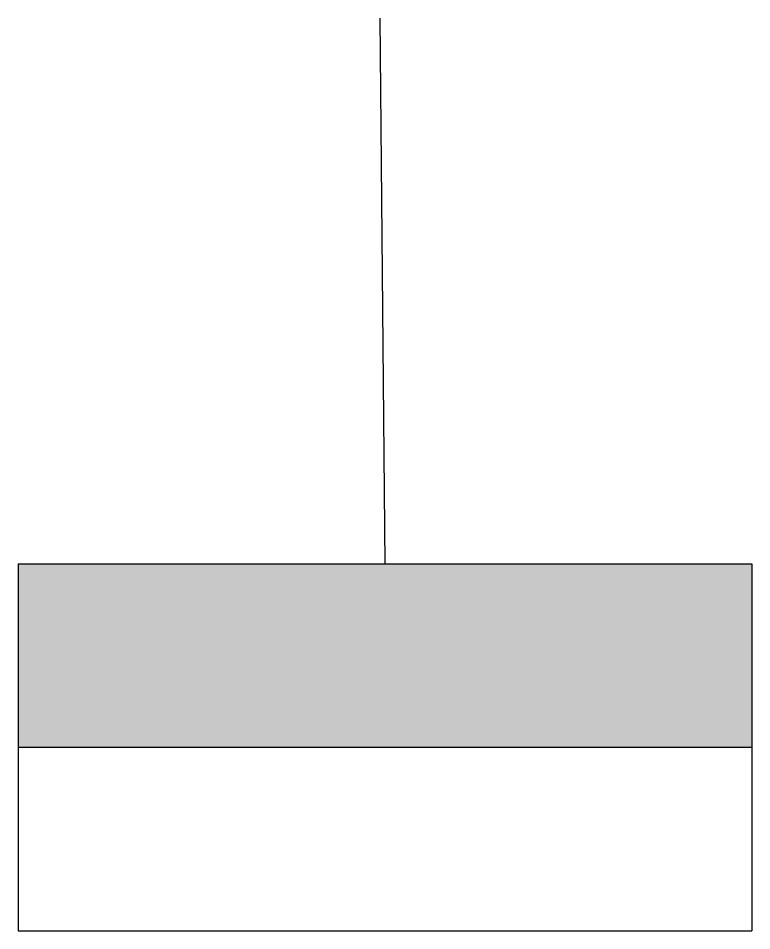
# Model space of a CAD drawing. Header units: millimetres. Extents: x -5 to 5, y -12.5 to 0.
import ezdxf

# ---------------------------------------------------------------- set-up
doc = ezdxf.new("R2010")
doc.units = ezdxf.units.MM
doc.layers.add('EM-TEXT', color=1, linetype='Continuous')

# ---------------------------------------------------------------- blocks, each defined once
blk = doc.blocks.new('Щит распределительный')
at = {"ltscale": 100}
blk.add_hatch(color=2, dxfattribs=at).paths.add_polyline_path([(5, -2.5), (5, 0), (-5, 0), (-5, -2.5)])
at = {"color": 2, "ltscale": 100}
for p, q in [((-5, 0), (5, 0)), ((-5, 0), (-5, -5)), ((5, 0), (5, -5)), ((-5, -2.5), (5, -2.5)), ((-5, -5), (5, -5))]:
    blk.add_line(p, q, dxfattribs=at)
blk = doc.blocks.new('5')
blk.add_line((0.021, -7.465), (-0.044, -0.027))
at = {"layer": 'EM-TEXT', "color": 1}
blk.add_blockref('Щит распределительный', (0.021, -7.465), dxfattribs=at)

msp = doc.modelspace()

# ---------------------------------------------------------------- block references
msp.add_blockref('5', (0, 0))

doc.saveas('drawing.dxf')
